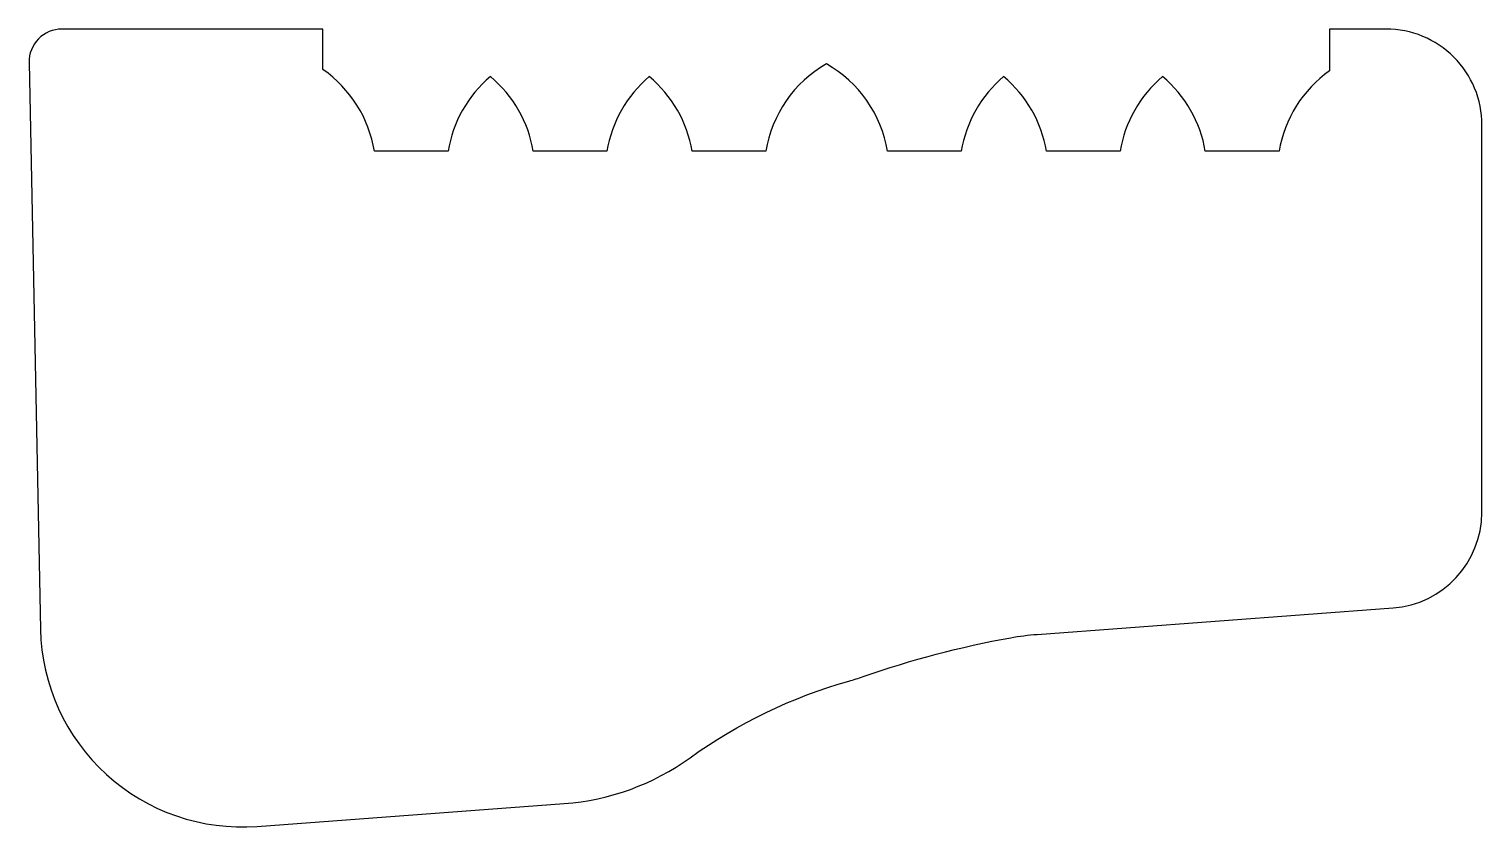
# Model space of a CAD drawing. Header units: millimetres. Extents: x 1351 to 7112, y 902 to 4067.
import ezdxf

# ---------------------------------------------------------------- set-up
doc = ezdxf.new("R2010")
doc.units = ezdxf.units.MM

msp = doc.modelspace()

# ---------------------------------------------------------------- linework, layer by layer
at = {"color": 1}
msp.add_lwpolyline([(2516.6, 4066.7), (1481.2, 4066.7, 0.420133), (1351.2, 3934.1), (1396.6, 1685.6, 0.430153), (2255.8, 904), (3473, 994.6, 0.138271), (3972.8, 1176.5, -0.087121), (4601.9, 1480.4, 0.015117), (4658.3, 1498.3, -0.039705), (5243.4, 1652.3, -0.025936), (5348.4, 1665.6), (6759.7, 1770.6, 0.392528), (7111.5, 2149.5), (7112, 3686.6, 0.414308), (6732, 4066.7), (6507.6, 4066.7), (6507.6, 3901.2, 0.199701), (6308, 3581.9), (6015.2, 3581.9, 0.179757), (5845.5, 3878.2, 0.179237), (5677.7, 3581.9), (5385.2, 3581.9, 0.179757), (5215.5, 3878.2, 0.179237), (5047.7, 3581.9), (4755.2, 3581.9, 0.226955), (4512.5, 3928.6, 0.22597), (4272.7, 3581.9), (3980.2, 3581.9, 0.179757), (3810.5, 3878.2, 0.179237), (3642.7, 3581.9), (3350.2, 3581.9, 0.179757), (3180.5, 3878.2, 0.179237), (3012.7, 3581.9), (2720.4, 3581.9, 0.203247), (2516.6, 3905.8)], format="xyb", close=True, dxfattribs=at)

doc.saveas('drawing.dxf')
